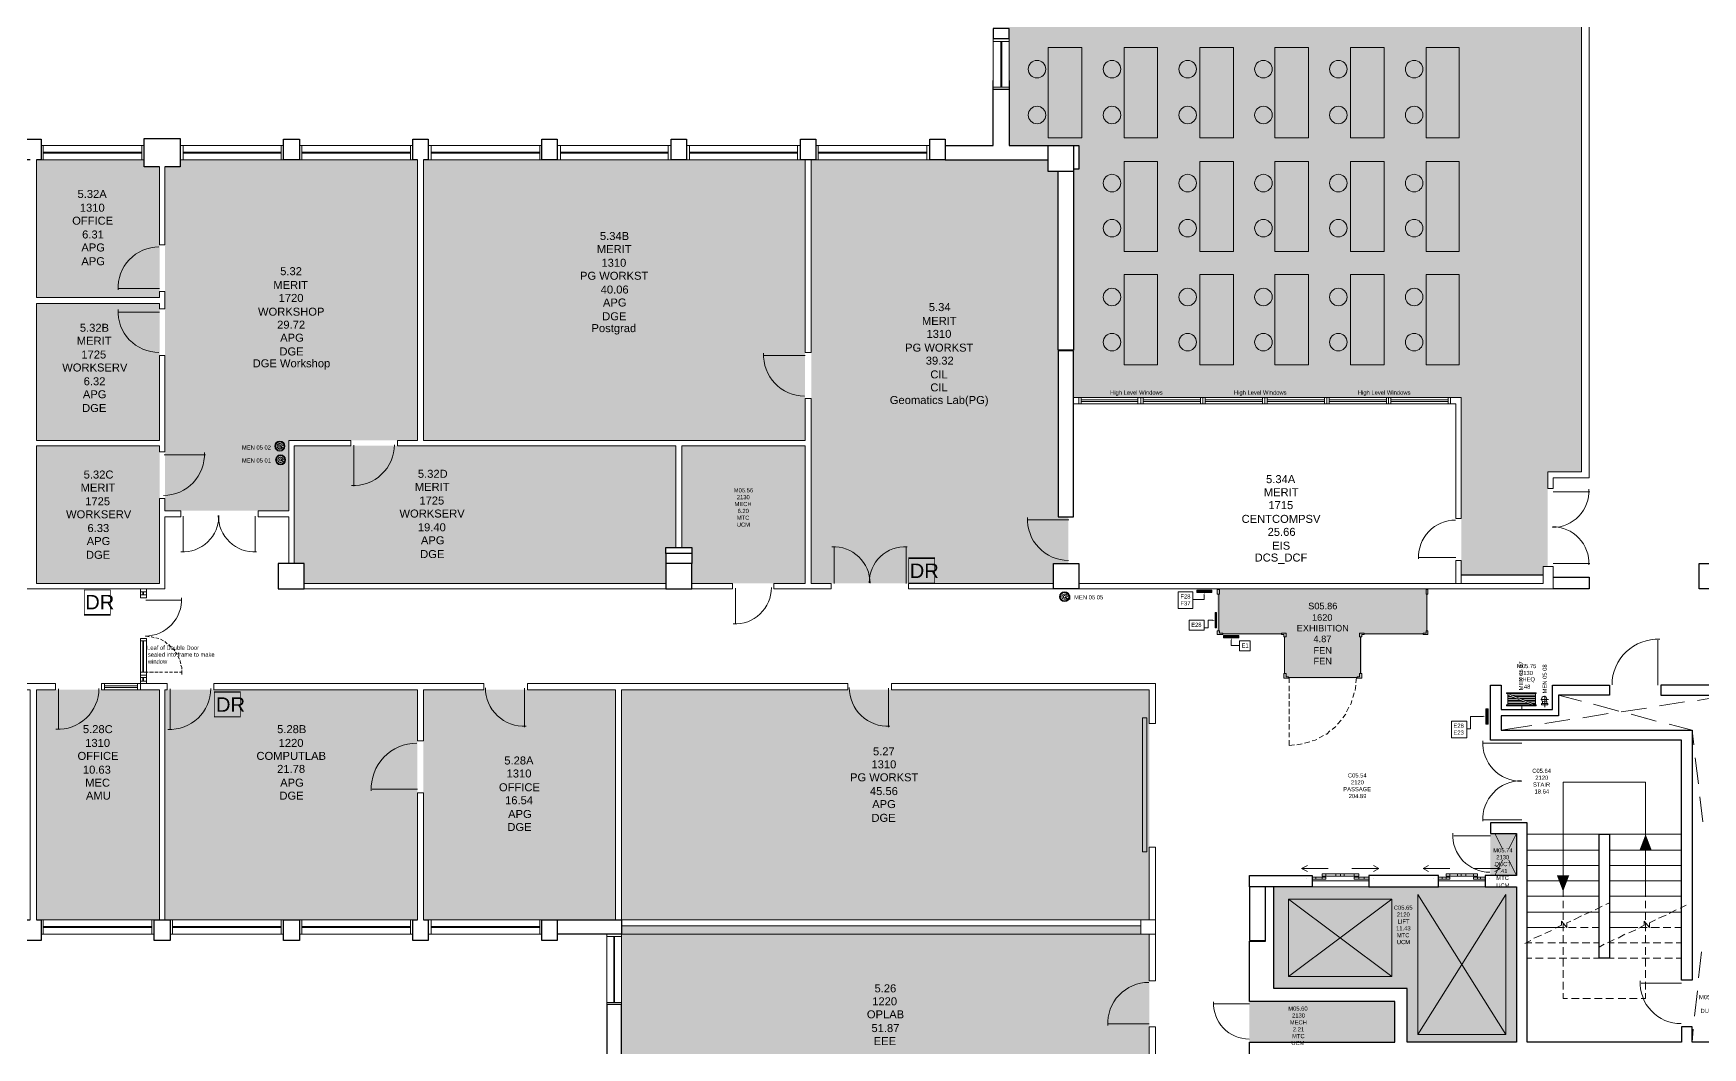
# Model space of a CAD drawing. Header units: millimetres. Extents: x 0 to 90.2, y 0 to 62.5.
# Drawn here: x 18.09 to 50.82, y 19.27 to 39.17 of the extents above; entities that cross this region are included whole.
import ezdxf

# ---------------------------------------------------------------- set-up
doc = ezdxf.new("R2010")
doc.units = ezdxf.units.MM
doc.layers.add('PDF_014405$_ps_FIRE_ACCESS', color=7, linetype='Continuous', true_color=0x37dd00)
doc.layers.add('PDF_014405$HL-TMP', color=7, linetype='Continuous', true_color=0xe6db59)
for name, color, linetype in [('PDF_014405$BL', 7, 'Continuous'), ('PDF_014405$DR', 7, 'Continuous'), ('PDF_014405$EQ', 7, 'Continuous'), ('PDF_014405$FI', 7, 'Continuous'), ('PDF_014405$FI-DSG', 7, 'Continuous'), ('PDF_014405$FT-FIXFIT', 7, 'Continuous'), ('PDF_014405$PL-STAIR', 7, 'Continuous'), ('PDF_014405$WA', 7, 'Continuous'), ('PDF_014405$WA-COL', 7, 'Continuous'), ('PDF_014405$WA-EXT', 7, 'Continuous'), ('PDF_014405$WA-PART', 7, 'Continuous'), ('PDF_014405$WN', 7, 'Continuous'), ('PDF_Text', 7, 'Continuous')]:
    doc.layers.add(name, color=color, linetype=linetype)
doc.styles.add('PDF ArialMT', font='arial.ttf')

msp = doc.modelspace()

# ---------------------------------------------------------------- linework, layer by layer
at = {"layer": 'PDF_014405$_ps_FIRE_ACCESS', "lineweight": 0}
for points in [[(35.253, 28.381, 0.015, 0.015, 0), (35.763, 28.381, 0.015, 0.015, 0), (35.763, 28.869, 0.03, 0.03, 0), (35.253, 28.869, 0.015, 0.015, 0)], [(19.085, 27.759, 0.03, 0.03, 0), (19.595, 27.759, 0.015, 0.015, 0), (19.595, 28.246, 0.015, 0.015, 0), (19.085, 28.246, 0.015, 0.015, 0)], [(21.634, 25.757, 0.015, 0.015, 0), (22.144, 25.757, 0.015, 0.015, 0), (22.144, 26.244, 0.03, 0.03, 0), (21.634, 26.244, 0.015, 0.015, 0)]]:
    msp.add_lwpolyline(points, format="xyseb", close=True, dxfattribs=at)
at = {"layer": 'PDF_014405$BL', "lineweight": 9}
for points in [[(36.911, 39.068), (36.911, 38.063)], [(37.226, 38.063), (37.226, 39.068)], [(20.262, 36.968), (18.237, 36.968)], [(18.237, 36.683), (20.262, 36.683)], [(22.992, 36.968), (20.967, 36.968)], [(20.967, 36.683), (22.992, 36.683)], [(25.527, 36.968), (23.307, 36.968)], [(23.307, 36.683), (25.527, 36.683)], [(28.061, 36.968), (25.827, 36.968)], [(25.827, 36.683), (28.061, 36.683)], [(30.596, 36.968), (28.361, 36.968)], [(28.361, 36.683), (30.596, 36.683)], [(33.131, 36.968), (30.896, 36.968)], [(30.896, 36.683), (33.131, 36.683)], [(35.666, 36.968), (33.431, 36.968)], [(33.431, 36.683), (35.666, 36.683)], [(45.88, 32.019), (44.665, 32.019), (43.45, 32.019), (42.235, 32.019), (41.02, 32.019), (39.805, 32.019), (38.59, 32.019)], [(38.59, 31.899), (39.805, 31.899), (41.02, 31.899), (42.235, 31.899), (43.45, 31.899), (44.665, 31.899), (45.88, 31.899)], [(20.187, 28.089), (20.187, 28.269)], [(20.307, 28.269), (20.307, 28.089)], [(19.422, 26.409), (20.187, 26.409), (20.187, 26.574), (20.187, 27.294)], [(20.307, 26.409), (20.307, 26.574), (20.307, 27.294)], [(20.187, 26.289), (19.422, 26.289)], [(47.995, 26.184), (48.445, 26.064)], [(48.685, 26.004), (49.179, 25.869)], [(49.224, 25.854), (49.719, 25.929)], [(49.974, 25.974), (50.469, 26.049)], [(50.724, 26.079), (51.324, 26.184), (51.294, 25.929)], [(46.87, 25.494), (47.47, 25.584)], [(47.725, 25.629), (48.22, 25.704)], [(48.475, 25.734), (48.969, 25.824)], [(49.419, 25.809), (49.914, 25.674)], [(50.169, 25.614), (50.619, 25.494), (50.649, 25.209)], [(50.739, 24.444), (50.679, 24.954)], [(50.829, 23.694), (50.769, 24.189)], [(46.75, 23.469), (46.9, 23.169)], [(47.17, 23.469), (47.02, 23.169)], [(46.9, 22.944), (46.75, 22.644)], [(47.02, 22.944), (47.17, 22.644)], [(43.165, 22.539), (44.275, 22.539)], [(43.165, 22.419), (44.275, 22.419)], [(45.64, 22.539), (46.555, 22.539)], [(45.64, 22.419), (46.555, 22.419)], [(20.457, 21.775), (18.237, 21.775)], [(22.992, 21.775), (20.772, 21.775)], [(25.527, 21.775), (23.307, 21.775)], [(28.061, 21.775), (25.827, 21.775)], [(18.237, 21.49), (20.457, 21.49)], [(20.772, 21.49), (22.992, 21.49)], [(23.307, 21.49), (25.527, 21.49)], [(25.827, 21.49), (28.061, 21.49)], [(29.336, 21.49), (29.336, 20.11)], [(29.621, 20.11), (29.621, 21.49)], [(50.799, 21.145), (50.739, 20.635)], [(50.724, 20.38), (50.664, 19.885)], [(50.634, 19.63), (50.619, 19.375)]]:
    msp.add_lwpolyline(points, dxfattribs=at)
for points in [[(41.35, 28.254), (41.305, 28.254), (41.305, 28.164), (41.35, 28.164)], [(45.4, 28.254), (45.43, 28.254), (45.43, 28.164), (45.4, 28.164)], [(41.35, 27.399), (41.41, 27.399), (41.41, 27.369), (41.305, 27.369), (41.305, 27.444), (41.35, 27.444)], [(42.61, 27.369), (42.565, 27.369), (42.565, 27.399), (42.655, 27.399), (42.655, 27.324), (42.61, 27.324)], [(44.14, 27.369), (44.185, 27.369), (44.185, 27.399), (44.095, 27.399), (44.095, 27.324), (44.14, 27.324)], [(45.4, 27.399), (45.34, 27.399), (45.34, 27.369), (45.43, 27.369), (45.43, 27.444), (45.4, 27.444)], [(42.655, 26.544), (42.655, 26.604), (42.61, 26.604), (42.61, 26.514), (42.7, 26.514), (42.7, 26.544)], [(44.095, 26.544), (44.095, 26.604), (44.14, 26.604), (44.14, 26.514), (44.05, 26.514), (44.05, 26.544)]]:
    msp.add_lwpolyline(points, close=True, dxfattribs=at)
at = {"layer": 'PDF_014405$DR', "lineweight": 0}
for points in [[(20.562, 34.163), (19.752, 34.163), (20.562, 34.163)], [(20.562, 33.698), (19.752, 33.698), (20.562, 33.698)], [(33.221, 32.844), (32.411, 32.844), (33.221, 32.844)], [(20.652, 30.894), (21.462, 30.894), (20.652, 30.894)], [(24.372, 31.089), (24.372, 30.279), (24.372, 31.089)], [(47.89, 30.174), (48.61, 30.174), (47.89, 30.174)], [(21.027, 29.694), (21.027, 28.989), (21.027, 29.694)], [(22.437, 29.694), (22.437, 28.989), (22.437, 29.694)], [(38.395, 29.619), (37.585, 29.619), (38.395, 29.619)], [(33.791, 28.374), (33.791, 29.079), (33.791, 28.374)], [(35.201, 28.374), (35.201, 29.079), (35.201, 28.374)], [(45.985, 28.884), (45.25, 28.884), (45.985, 28.884)], [(47.89, 28.764), (48.61, 28.764), (47.89, 28.764)], [(31.856, 28.284), (31.856, 27.579), (31.856, 28.284)], [(20.292, 28.044), (20.997, 28.044), (20.292, 28.044)], [(20.367, 27.324), (20.292, 27.339)], [(20.457, 27.309), (20.412, 27.324), (20.397, 27.324)], [(20.547, 27.294), (20.487, 27.309)], [(20.637, 27.249), (20.577, 27.279)], [(20.712, 27.189), (20.667, 27.234)], [(20.787, 27.129), (20.757, 27.159), (20.742, 27.174)], [(49.944, 26.379), (49.944, 27.264), (49.944, 26.379)], [(20.862, 27.054), (20.847, 27.069), (20.817, 27.099)], [(20.907, 26.979), (20.877, 27.024)], [(20.952, 26.889), (20.922, 26.949)], [(20.982, 26.799), (20.967, 26.844), (20.967, 26.859)], [(20.337, 26.634), (20.292, 26.634), (20.337, 26.634)], [(20.997, 26.694), (20.997, 26.724), (20.982, 26.769)], [(20.997, 26.589), (20.997, 26.664)], [(18.582, 26.304), (18.582, 25.509), (18.582, 26.304)], [(20.772, 26.304), (20.772, 25.509), (20.772, 26.304)], [(27.716, 26.319), (27.716, 25.554), (27.716, 26.319)], [(34.856, 26.319), (34.856, 25.554), (34.856, 26.319)], [(47.275, 25.239), (46.525, 25.239), (47.275, 25.239)], [(25.617, 24.339), (24.732, 24.339), (25.617, 24.339)], [(47.275, 23.739), (46.525, 23.739), (47.275, 23.739)], [(46.66, 23.424), (45.94, 23.424), (46.66, 23.424)], [(43.075, 22.719), (42.955, 22.779), (43.075, 22.839)], [(42.97, 22.779), (43.48, 22.779)], [(43.36, 22.614), (43.24, 22.614)], [(43.435, 22.674), (43.63, 22.674)], [(43.63, 22.629), (43.435, 22.629)], [(43.99, 22.674), (43.795, 22.674)], [(43.795, 22.629), (43.99, 22.629)], [(44.365, 22.719), (44.47, 22.779), (43.945, 22.779)], [(44.08, 22.614), (44.185, 22.614)], [(44.47, 22.779), (44.365, 22.839)], [(45.34, 22.779), (45.445, 22.839)], [(45.445, 22.719), (45.34, 22.779), (45.865, 22.779)], [(45.79, 22.614), (45.715, 22.614)], [(45.865, 22.674), (46.015, 22.674)], [(46.015, 22.629), (45.865, 22.629)], [(46.33, 22.674), (46.18, 22.674)], [(46.18, 22.629), (46.33, 22.629)], [(46.84, 22.779), (46.33, 22.779)], [(46.405, 22.614), (46.465, 22.614)], [(46.75, 22.719), (46.855, 22.779), (46.75, 22.839)], [(43.06, 22.584), (43.06, 22.584)], [(43.24, 22.569), (43.36, 22.569)], [(44.185, 22.569), (44.08, 22.569)], [(44.365, 22.584), (44.365, 22.584)], [(45.55, 22.584), (45.55, 22.584)], [(45.715, 22.569), (45.79, 22.569)], [(46.465, 22.569), (46.405, 22.569)], [(46.645, 22.584), (46.645, 22.584)], [(50.409, 20.53), (49.614, 20.53), (50.409, 20.53)], [(41.935, 20.125), (41.245, 20.125), (41.935, 20.125)], [(39.97, 19.735), (39.16, 19.735), (39.97, 19.735)]]:
    msp.add_lwpolyline(points, dxfattribs=at)
for points in [[(20.442, 26.634), (20.367, 26.634)], [(20.532, 26.634), (20.472, 26.634)], [(20.622, 26.634), (20.562, 26.634)], [(20.727, 26.634), (20.667, 26.634)], [(20.817, 26.634), (20.757, 26.634)], [(20.922, 26.634), (20.847, 26.634)], [(20.997, 26.634), (20.952, 26.634)], [(39.925, 25.734), (39.835, 25.734), (39.835, 23.109), (39.925, 23.109)], [(43.165, 22.569), (43.24, 22.569), (43.24, 22.614), (43.165, 22.614)], [(43.36, 22.629), (43.435, 22.629), (43.435, 22.674), (43.36, 22.674)], [(43.36, 22.569), (43.435, 22.569), (43.435, 22.614), (43.36, 22.614)], [(43.63, 22.629), (43.72, 22.629), (43.72, 22.674), (43.63, 22.674)], [(43.795, 22.629), (43.72, 22.629), (43.72, 22.674), (43.795, 22.674)], [(44.08, 22.629), (43.99, 22.629), (43.99, 22.674), (44.08, 22.674)], [(44.08, 22.569), (43.99, 22.569), (43.99, 22.614), (44.08, 22.614)], [(44.275, 22.569), (44.185, 22.569), (44.185, 22.614), (44.275, 22.614)], [(45.64, 22.569), (45.715, 22.569), (45.715, 22.614), (45.64, 22.614)], [(45.79, 22.629), (45.865, 22.629), (45.865, 22.674), (45.79, 22.674)], [(45.79, 22.569), (45.865, 22.569), (45.865, 22.614), (45.79, 22.614)], [(46.015, 22.629), (46.09, 22.629), (46.09, 22.674), (46.015, 22.674)], [(46.18, 22.629), (46.09, 22.629), (46.09, 22.674), (46.18, 22.674)], [(46.405, 22.629), (46.33, 22.629), (46.33, 22.674), (46.405, 22.674)], [(46.405, 22.569), (46.33, 22.569), (46.33, 22.614), (46.405, 22.614)], [(46.555, 22.569), (46.465, 22.569), (46.465, 22.614), (46.555, 22.614)]]:
    msp.add_lwpolyline(points, close=True, dxfattribs=at)
for centre, radius, start, end in [((20.55, 34.173), 0.802, 90, 182.9553), ((20.55, 33.708), 0.802, 177.0447, 270), ((33.209, 32.853), 0.802, 177.0447, 270), ((20.64, 30.903), 0.802, 270, 2.9553), ((24.364, 31.096), 0.802, 267.0449, 0.0002), ((47.879, 30.184), 0.712, 270, 2.9553), ((21.015, 29.704), 0.712, 267.0447, 360), ((22.425, 29.704), 0.712, 180, 272.9553), ((38.384, 29.629), 0.802, 177.0447, 270), ((45.977, 28.891), 0.727, 90.0003, 182.9547), ((47.879, 28.774), 0.712, 357.0447, 90), ((33.783, 28.381), 0.712, 359.9997, 92.9555), ((35.189, 28.384), 0.712, 87.0447, 180), ((31.848, 28.291), 0.712, 267.0445, 0.0003), ((20.28, 28.054), 0.712, 270, 2.9553), ((49.937, 26.387), 0.892, 87.0445, 179.9996), ((18.57, 26.314), 0.802, 267.0447, 360), ((20.764, 26.312), 0.802, 267.0449, 0.0002), ((27.709, 26.327), 0.757, 180.0003, 272.9552), ((34.844, 26.329), 0.757, 180, 272.9553), ((25.605, 24.349), 0.892, 90, 182.9553), ((47.267, 25.247), 0.757, 177.0438, 269.9999), ((47.267, 23.747), 0.757, 90.0001, 182.9562), ((46.649, 23.434), 0.727, 177.0447, 270), ((39.959, 19.744), 0.802, 90, 182.9553), ((50.399, 20.539), 0.802, 177.0447, 270), ((41.928, 20.132), 0.697, 177.0446, 270)]:
    msp.add_arc(centre, radius, start, end, dxfattribs=at)
at = {"layer": 'PDF_014405$EQ', "lineweight": 9}
for points in [[(46.96, 19.525), (45.235, 22.269), (45.235, 19.525), (46.96, 19.525), (46.96, 22.269), (45.235, 19.525)], [(44.725, 22.18), (42.7, 20.665)], [(42.7, 22.18), (44.725, 20.665)]]:
    msp.add_lwpolyline(points, dxfattribs=at)
msp.add_lwpolyline([(42.7, 22.18), (44.725, 22.18), (44.725, 20.665), (42.7, 20.665)], close=True, dxfattribs=at)
at = {"layer": 'PDF_014405$FI', "lineweight": 9}
for points in [[(23.007, 31.014), (22.932, 31.059), (23.007, 31.089)], [(23.022, 30.759), (22.947, 30.789), (23.022, 30.819)], [(38.41, 28.059), (38.32, 28.104), (38.41, 28.134)], [(47.56, 26.229), (47.56, 26.214), (46.975, 26.214), (46.975, 26.229)], [(47.56, 25.974), (46.975, 25.974), (46.975, 25.989), (47.005, 25.989), (47.545, 25.989), (47.56, 25.989)], [(47.785, 25.989), (47.665, 25.989), (47.665, 26.019), (47.785, 26.019)]]:
    msp.add_lwpolyline(points, close=True, dxfattribs=at)
for points in [[(47.005, 25.989), (47.005, 26.214), (47.545, 26.214), (47.545, 25.989), (47.005, 26.214)], [(47.47, 25.989), (47.005, 26.184)], [(47.005, 26.154), (47.065, 26.154)], [(47.125, 26.124), (47.005, 26.124)], [(47.005, 26.109), (47.2, 26.109)], [(47.26, 26.079), (47.005, 26.079)], [(47.005, 26.049), (47.335, 26.049)], [(47.41, 26.019), (47.005, 26.019)], [(47.545, 26.184), (47.065, 26.184)], [(47.14, 26.154), (47.545, 26.154)], [(47.545, 26.124), (47.2, 26.124)], [(47.275, 26.109), (47.545, 26.109)], [(47.275, 25.974), (47.275, 25.899)], [(47.545, 26.079), (47.335, 26.079)], [(47.41, 26.049), (47.545, 26.049)], [(47.545, 26.019), (47.47, 26.019)], [(47.8, 26.094), (47.65, 26.094)], [(47.68, 26.019), (47.68, 26.064)], [(47.725, 25.944), (47.725, 26.169)], [(47.77, 26.019), (47.77, 26.064)]]:
    msp.add_lwpolyline(points, dxfattribs=at)
for centre, radius in [((22.92, 31.068), 0.0975), ((22.92, 31.068), 0.0825), ((22.935, 30.798), 0.0975), ((22.935, 30.798), 0.0825), ((38.309, 28.114), 0.0975), ((38.309, 28.114), 0.0825), ((47.714, 26.104), 0.0525)]:
    msp.add_circle(centre, radius, dxfattribs=at)
for centre, radius, start, end in [((22.92, 31.068), 0.0525, 22.7692, 337.2308), ((22.935, 30.798), 0.0525, 22.7692, 337.2308), ((22.92, 31.068), 0.0225, 22.7697, 337.2303), ((22.935, 30.798), 0.0225, 22.7697, 337.2303), ((38.309, 28.114), 0.0525, 22.7692, 337.2308), ((38.309, 28.114), 0.0225, 22.7697, 337.2303)]:
    msp.add_arc(centre, radius, start, end, dxfattribs=at)
at = {"layer": 'PDF_014405$FI-DSG', "lineweight": 9}
for points in [[(40.54, 28.209), (40.825, 28.209), (40.825, 27.879), (40.54, 27.879)], [(41.2, 28.239), (40.9, 28.239), (40.9, 28.194), (41.2, 28.194)], [(40.75, 27.654), (41.05, 27.654), (41.05, 27.459), (40.75, 27.459)], [(41.26, 27.804), (41.26, 27.504), (41.29, 27.504), (41.29, 27.804)], [(41.725, 27.354), (41.425, 27.354), (41.425, 27.309), (41.725, 27.309)], [(41.74, 27.249), (41.95, 27.249), (41.95, 27.054), (41.74, 27.054)], [(46.57, 25.914), (46.57, 25.614), (46.615, 25.614), (46.615, 25.914)], [(45.895, 25.674), (46.195, 25.674), (46.195, 25.344), (45.895, 25.344)]]:
    msp.add_lwpolyline(points, close=True, dxfattribs=at)
for points in [[(41.05, 28.149), (41.05, 28.059), (40.9, 28.059), (40.825, 28.059)], [(41.215, 27.654), (41.125, 27.654), (41.125, 27.504), (41.05, 27.504)], [(41.575, 27.264), (41.575, 27.159), (41.665, 27.159), (41.74, 27.159)], [(46.525, 25.764), (46.27, 25.764), (46.27, 25.524), (46.195, 25.524)]]:
    msp.add_lwpolyline(points, dxfattribs=at)
at = {"layer": 'PDF_014405$FI-DSG', "transparency": 33554559}
for points in [[(41.2, 28.239), (40.9, 28.239), (41.2, 28.194)], [(40.9, 28.239), (41.2, 28.194), (40.9, 28.194)], [(41.035, 28.149), (41.05, 28.194), (41.05, 28.149)], [(41.215, 27.654), (41.26, 27.654), (41.215, 27.639)], [(41.29, 27.804), (41.26, 27.804), (41.29, 27.504)], [(41.26, 27.804), (41.29, 27.504), (41.26, 27.504)], [(41.725, 27.354), (41.425, 27.354), (41.725, 27.309)], [(41.425, 27.354), (41.725, 27.309), (41.425, 27.309)], [(41.575, 27.264), (41.575, 27.309), (41.59, 27.264)], [(46.615, 25.914), (46.57, 25.914), (46.615, 25.614)], [(46.57, 25.914), (46.615, 25.614), (46.57, 25.614)], [(46.525, 25.779), (46.57, 25.764), (46.525, 25.764)]]:
    msp.add_solid(points, dxfattribs=at)
at = {"layer": 'PDF_014405$FT-FIXFIT', "lineweight": 0}
for points in [[(38.65, 37.118), (38.65, 38.888), (37.99, 38.888), (37.99, 37.118)], [(40.135, 37.118), (40.135, 38.888), (39.475, 38.888), (39.475, 37.118)], [(41.62, 37.118), (41.62, 38.888), (40.96, 38.888), (40.96, 37.118)], [(43.09, 37.118), (43.09, 38.888), (42.43, 38.888), (42.43, 37.118)], [(44.575, 37.118), (44.575, 38.888), (43.915, 38.888), (43.915, 37.118)], [(46.045, 37.118), (46.045, 38.888), (45.4, 38.888), (45.4, 37.118)], [(40.135, 34.883), (40.135, 36.653), (39.475, 36.653), (39.475, 34.883)], [(41.62, 34.883), (41.62, 36.653), (40.96, 36.653), (40.96, 34.883)], [(43.09, 34.883), (43.09, 36.653), (42.43, 36.653), (42.43, 34.883)], [(44.575, 34.883), (44.575, 36.653), (43.915, 36.653), (43.915, 34.883)], [(46.045, 34.883), (46.045, 36.653), (45.4, 36.653), (45.4, 34.883)], [(40.135, 32.664), (40.135, 34.433), (39.475, 34.433), (39.475, 32.664)], [(41.62, 32.664), (41.62, 34.433), (40.96, 34.433), (40.96, 32.664)], [(43.09, 32.664), (43.09, 34.433), (42.43, 34.433), (42.43, 32.664)], [(44.575, 32.664), (44.575, 34.433), (43.915, 34.433), (43.915, 32.664)], [(46.045, 32.664), (46.045, 34.433), (45.4, 34.433), (45.4, 32.664)]]:
    msp.add_lwpolyline(points, close=True, dxfattribs=at)
for centre in [(37.769, 38.463), (39.239, 38.463), (40.724, 38.463), (42.209, 38.463), (43.679, 38.463), (45.164, 38.463), (37.769, 37.563), (39.239, 37.563), (40.724, 37.563), (42.209, 37.563), (43.679, 37.563), (45.164, 37.563), (39.239, 36.228), (40.724, 36.228), (42.209, 36.228), (43.679, 36.228), (45.164, 36.228), (39.239, 35.343), (40.724, 35.343), (42.209, 35.343), (43.679, 35.343), (45.164, 35.343), (39.239, 33.993), (40.724, 33.993), (42.209, 33.993), (43.679, 33.993), (45.164, 33.993), (39.239, 33.108), (40.724, 33.108), (42.209, 33.108), (43.679, 33.108), (45.164, 33.108)]:
    msp.add_circle(centre, 0.172, dxfattribs=at)
at = {"layer": 'PDF_014405$HL-TMP', "color": 16, "lineweight": 0, "true_color": 0x800000}
msp.add_lwpolyline([(39.805, 21.49), (29.621, 21.49), (39.805, 21.49)], dxfattribs=at)
at = {"layer": 'PDF_014405$HL-TMP', "color": 172, "true_color": 0x0000cc, "transparency": 33554559}
for points in [[(48.445, 41.588), (37.226, 41.588), (48.445, 36.968)], [(37.226, 41.588), (48.445, 36.968), (37.226, 36.968)], [(48.445, 36.968), (38.59, 36.968), (48.445, 36.503)], [(38.59, 36.968), (48.445, 36.503), (38.59, 36.503)], [(38.485, 36.503), (38.59, 36.503), (38.59, 36.503)], [(48.445, 36.503), (38.485, 36.503), (48.445, 32.019)], [(38.485, 36.503), (48.445, 32.019), (38.485, 32.019)], [(48.445, 32.019), (46.09, 32.019), (48.445, 30.564)], [(46.09, 32.019), (48.445, 30.564), (46.09, 30.564)], [(47.785, 30.564), (46.09, 30.564), (47.785, 28.704)], [(46.09, 30.564), (47.785, 28.704), (46.09, 28.704)], [(47.695, 28.704), (47.695, 28.704), (46.09, 28.704)], [(47.695, 28.704), (46.09, 28.704), (47.785, 28.704)], [(47.695, 28.704), (46.09, 28.704), (47.695, 28.539)], [(46.09, 28.704), (47.695, 28.539), (46.09, 28.539)]]:
    msp.add_solid(points, dxfattribs=at)
at = {"layer": 'PDF_014405$HL-TMP', "color": 30, "true_color": 0xff8000, "transparency": 33554559}
for points in [[(20.262, 36.683), (18.147, 36.683), (20.262, 36.548)], [(18.147, 36.683), (20.262, 36.548), (18.147, 36.548)], [(20.562, 33.983), (18.147, 33.983), (18.147, 36.548)], [(18.147, 36.548), (20.562, 36.548), (20.562, 33.983)], [(20.562, 33.983), (20.562, 33.983), (18.147, 33.983)]]:
    msp.add_solid(points, dxfattribs=at)
at = {"layer": 'PDF_014405$HL-TMP', "transparency": 33554559}
for points in [[(25.617, 36.683), (20.967, 36.683), (25.617, 36.548)], [(20.967, 36.683), (25.617, 36.548), (20.967, 36.548)], [(33.221, 36.683), (25.737, 36.683), (33.221, 31.179)], [(25.737, 36.683), (33.221, 31.179), (25.737, 31.179)], [(25.617, 36.548), (20.667, 36.548), (25.617, 31.179)], [(20.667, 36.548), (25.617, 31.179), (20.667, 31.179)], [(20.562, 31.179), (18.147, 31.179), (18.147, 33.863)], [(18.147, 33.863), (20.562, 33.863), (20.562, 31.179)], [(20.562, 31.179), (20.562, 31.179), (18.147, 31.179)], [(23.097, 31.179), (20.667, 31.179), (23.097, 29.799)], [(20.667, 31.179), (23.097, 29.799), (20.667, 29.799)], [(20.562, 31.074), (18.147, 31.074), (20.562, 28.374)], [(18.147, 31.074), (20.562, 28.374), (18.147, 28.374)], [(30.686, 31.074), (23.202, 31.074), (30.686, 29.079)], [(23.202, 31.074), (30.686, 29.079), (23.202, 29.079)], [(30.491, 29.079), (30.491, 29.079), (23.202, 29.079)], [(30.491, 29.079), (23.202, 29.079), (30.686, 29.079)], [(30.491, 29.079), (23.202, 29.079), (30.491, 28.764)], [(23.202, 29.079), (30.491, 28.764), (23.202, 28.764)], [(30.491, 28.764), (23.202, 28.764), (23.397, 28.764)], [(23.202, 28.764), (30.491, 28.764), (30.491, 28.764)], [(30.491, 28.764), (23.397, 28.764), (30.491, 28.374)], [(23.397, 28.764), (30.491, 28.374), (23.397, 28.374)], [(25.617, 26.289), (20.667, 26.289), (25.617, 21.775)], [(20.667, 26.289), (25.617, 21.775), (20.667, 21.775)], [(29.501, 26.289), (25.737, 26.289), (29.501, 21.775)], [(25.737, 26.289), (29.501, 21.775), (25.737, 21.775)], [(39.97, 26.289), (29.621, 26.289), (39.97, 21.775)], [(29.621, 26.289), (39.97, 21.775), (29.621, 21.775)]]:
    msp.add_solid(points, dxfattribs=at)
at = {"layer": 'PDF_014405$HL-TMP', "color": 11, "true_color": 0xff8040, "transparency": 33554559}
for points in [[(37.99, 36.683), (33.341, 36.683), (37.99, 36.458)], [(33.341, 36.683), (37.99, 36.458), (33.341, 36.458)], [(38.185, 36.458), (38.185, 36.458), (33.341, 36.458)], [(38.185, 36.458), (33.341, 36.458), (37.99, 36.458)], [(38.185, 36.458), (33.341, 36.458), (38.185, 29.679)], [(33.341, 36.458), (38.185, 29.679), (33.341, 29.679)], [(38.38, 29.679), (33.341, 29.679), (38.38, 28.764)], [(33.341, 29.679), (38.38, 28.764), (33.341, 28.764)], [(38.095, 28.764), (38.095, 28.764), (33.341, 28.764)], [(38.095, 28.764), (33.341, 28.764), (38.38, 28.764)], [(38.095, 28.764), (33.341, 28.764), (38.095, 28.374)], [(33.341, 28.764), (38.095, 28.374), (33.341, 28.374)]]:
    msp.add_solid(points, dxfattribs=at)
at = {"layer": 'PDF_014405$HL-TMP', "color": 191, "true_color": 0xbb77ff, "transparency": 33554559}
for points in [[(33.221, 31.074), (30.806, 31.074), (33.221, 29.079)], [(30.806, 31.074), (33.221, 29.079), (30.806, 29.079)], [(30.806, 29.079), (31.001, 29.079), (31.001, 29.079)], [(31.001, 29.079), (33.221, 29.079), (33.221, 29.079)], [(33.221, 29.079), (33.221, 29.079), (31.001, 29.079)], [(33.221, 29.079), (31.001, 29.079), (33.221, 28.959)], [(31.001, 29.079), (33.221, 28.959), (31.001, 28.959)], [(33.221, 28.959), (31.001, 28.959), (33.221, 28.764)], [(31.001, 28.959), (33.221, 28.764), (31.001, 28.764)], [(33.221, 28.764), (31.001, 28.764), (33.221, 28.374)], [(31.001, 28.764), (33.221, 28.374), (31.001, 28.374)], [(47.17, 23.469), (46.66, 23.469), (47.17, 22.644)], [(46.66, 23.469), (47.17, 22.644), (46.66, 22.644)], [(47.17, 22.419), (42.415, 22.419), (47.17, 20.425)], [(42.415, 22.419), (47.17, 20.425), (42.415, 20.425)], [(47.17, 20.425), (45.025, 20.425), (47.17, 19.375)], [(45.025, 20.425), (47.17, 19.375), (45.025, 19.375)], [(44.785, 20.17), (41.935, 20.17), (44.785, 19.375)], [(41.935, 20.17), (44.785, 19.375), (41.935, 19.375)]]:
    msp.add_solid(points, dxfattribs=at)
at = {"layer": 'PDF_014405$HL-TMP', "color": 54, "true_color": 0x999900, "transparency": 33554559}
for points in [[(45.43, 28.269), (41.305, 28.269), (45.43, 27.369)], [(41.305, 28.269), (45.43, 27.369), (41.305, 27.369)], [(44.14, 27.369), (42.61, 27.369), (44.14, 26.514)], [(42.61, 27.369), (44.14, 26.514), (42.61, 26.514)]]:
    msp.add_solid(points, dxfattribs=at)
at = {"layer": 'PDF_014405$HL-TMP', "color": 202, "true_color": 0xab0bc1, "transparency": 33554559}
for points in [[(20.562, 26.289), (18.147, 26.289), (20.562, 21.775)], [(18.147, 26.289), (20.562, 21.775), (18.147, 21.775)]]:
    msp.add_solid(points, dxfattribs=at)
at = {"layer": 'PDF_014405$HL-TMP', "color": 16, "true_color": 0x800000, "transparency": 33554559}
for points in [[(39.805, 21.655), (29.621, 21.655), (39.805, 21.49)], [(29.621, 21.655), (39.805, 21.49), (29.621, 21.49)], [(29.621, 21.49), (39.805, 21.49), (39.805, 21.49)], [(39.97, 21.49), (29.621, 21.49), (39.97, 16.525)], [(29.621, 21.49), (39.97, 16.525), (29.621, 16.525)], [(39.97, 21.49), (39.805, 21.49), (39.805, 21.49)]]:
    msp.add_solid(points, dxfattribs=at)
at = {"layer": 'PDF_014405$PL-STAIR', "lineweight": 9}
for points in [[(48.085, 22.224), (48.085, 22.329), (48.085, 23.454), (48.085, 24.474), (49.704, 24.474), (49.704, 23.454), (49.704, 22.329), (49.704, 22.224)], [(47.38, 23.454), (48.79, 23.454)], [(48.999, 23.454), (50.409, 23.454)], [(47.38, 23.139), (48.79, 23.139)], [(48.999, 23.139), (50.409, 23.139)], [(47.38, 22.839), (48.79, 22.839)], [(48.999, 22.839), (50.409, 22.839)], [(47.38, 22.539), (48.79, 22.539)], [(48.999, 22.539), (50.409, 22.539)], [(47.38, 22.239), (48.79, 22.239)], [(48.085, 22.15), (48.085, 22)], [(48.64, 21.94), (48.505, 21.88)], [(48.849, 22.045), (48.715, 21.97)], [(48.999, 22.105), (48.924, 22.075)], [(48.999, 22.239), (50.409, 22.239)], [(49.704, 22), (49.704, 22.15)], [(50.304, 21.97), (50.169, 21.895)], [(50.499, 22.06), (50.379, 22)], [(47.38, 21.925), (48.625, 21.925), (48.79, 21.925)], [(47.38, 21.625), (47.98, 21.625), (48.115, 21.625)], [(48.235, 21.745), (48.16, 21.715), (48.16, 21.625), (48.055, 21.745), (48.055, 21.67), (47.935, 21.61)], [(48.085, 21.925), (48.085, 21.775)], [(48.085, 21.7), (48.085, 21.55)], [(48.19, 21.625), (48.34, 21.625)], [(48.445, 21.85), (48.295, 21.775)], [(48.43, 21.625), (48.58, 21.625)], [(48.655, 21.625), (48.79, 21.625)], [(48.999, 21.925), (50.244, 21.925), (50.409, 21.925)], [(49.554, 21.625), (48.999, 21.625)], [(49.899, 21.775), (49.779, 21.715), (49.779, 21.625), (49.674, 21.745), (49.674, 21.67), (49.569, 21.61)], [(49.599, 21.625), (49.734, 21.625)], [(49.704, 21.775), (49.704, 21.925)], [(49.704, 21.55), (49.704, 21.7)], [(49.809, 21.625), (49.974, 21.625)], [(50.109, 21.865), (49.959, 21.805)], [(50.049, 21.625), (50.199, 21.625)], [(50.274, 21.625), (50.409, 21.625)], [(47.455, 21.37), (47.335, 21.31)], [(47.38, 21.325), (47.47, 21.325)], [(47.665, 21.475), (47.515, 21.415)], [(47.545, 21.325), (47.695, 21.325)], [(47.86, 21.565), (47.725, 21.505)], [(47.785, 21.325), (47.935, 21.325)], [(48.01, 21.325), (48.16, 21.325)], [(48.085, 21.475), (48.085, 21.325)], [(48.235, 21.325), (48.385, 21.325)], [(48.46, 21.325), (48.61, 21.325)], [(48.685, 21.325), (48.79, 21.325)], [(48.894, 21.295), (48.79, 21.235)], [(49.089, 21.385), (48.954, 21.325)], [(48.999, 21.325), (49.089, 21.325)], [(49.299, 21.49), (49.164, 21.415)], [(49.164, 21.325), (49.329, 21.325)], [(49.509, 21.58), (49.374, 21.52)], [(49.404, 21.325), (49.554, 21.325)], [(49.629, 21.325), (49.779, 21.325)], [(49.704, 21.325), (49.704, 21.475)], [(49.854, 21.325), (50.004, 21.325)], [(50.079, 21.325), (50.229, 21.325)], [(50.304, 21.325), (50.409, 21.325)], [(47.38, 21.025), (47.47, 21.025)], [(47.545, 21.025), (47.695, 21.025)], [(47.785, 21.025), (47.935, 21.025)], [(48.01, 21.025), (48.16, 21.025)], [(48.085, 21.235), (48.085, 21.085)], [(48.085, 21.01), (48.085, 20.86)], [(48.235, 21.025), (48.385, 21.025)], [(48.46, 21.025), (48.61, 21.025)], [(48.685, 21.025), (48.79, 21.025)], [(48.999, 21.025), (49.089, 21.025)], [(49.164, 21.025), (49.329, 21.025)], [(49.404, 21.025), (49.554, 21.025)], [(49.629, 21.025), (49.779, 21.025)], [(49.704, 21.085), (49.704, 21.235)], [(49.704, 20.86), (49.704, 21.01)], [(49.854, 21.025), (50.004, 21.025)], [(50.079, 21.025), (50.229, 21.025)], [(50.304, 21.025), (50.409, 21.025)], [(48.085, 20.785), (48.085, 20.635)], [(49.704, 20.635), (49.704, 20.785)], [(48.085, 20.56), (48.085, 20.41)], [(48.085, 20.335), (48.085, 20.23), (48.175, 20.23)], [(49.614, 20.23), (49.704, 20.23), (49.704, 20.335)], [(49.704, 20.41), (49.704, 20.56)], [(48.25, 20.23), (48.4, 20.23)], [(48.475, 20.23), (48.625, 20.23)], [(48.7, 20.23), (48.849, 20.23)], [(48.924, 20.23), (49.074, 20.23)], [(49.164, 20.23), (49.314, 20.23)], [(49.389, 20.23), (49.539, 20.23)]]:
    msp.add_lwpolyline(points, dxfattribs=at)
at = {"layer": 'PDF_014405$PL-STAIR', "transparency": 33554559}
for points in [[(49.824, 23.139), (49.704, 23.454), (49.584, 23.139)], [(47.965, 22.644), (48.085, 22.329), (48.205, 22.644)]]:
    msp.add_solid(points, dxfattribs=at)
at = {"layer": 'PDF_014405$WA', "lineweight": 20}
for points in [[(48.445, 41.588), (48.445, 30.564), (47.785, 30.564), (47.785, 30.234), (47.89, 30.234), (47.89, 30.444), (48.595, 30.444), (48.595, 41.588)], [(16.722, 28.269), (20.667, 28.269), (20.667, 29.679), (20.982, 29.679), (20.982, 29.799), (20.667, 29.799), (20.667, 30.039), (20.562, 30.039), (20.562, 28.374), (18.147, 28.374), (18.147, 31.074), (20.562, 31.074), (20.562, 30.954), (20.667, 30.954), (20.667, 32.844), (20.562, 32.844), (20.562, 31.179), (18.147, 31.179), (18.147, 33.863), (20.562, 33.863), (20.562, 33.758), (20.667, 33.758), (20.667, 34.103), (20.562, 34.103), (20.562, 33.983), (18.147, 33.983), (18.147, 36.683)], [(25.617, 36.683), (25.617, 31.179), (25.227, 31.179), (25.227, 31.074), (30.686, 31.074), (30.686, 29.079)], [(25.737, 36.683), (25.737, 31.179), (33.221, 31.179), (33.221, 32.004), (33.341, 32.004), (33.341, 28.374), (33.731, 28.374), (33.731, 28.269), (32.606, 28.269), (32.606, 28.374), (33.221, 28.374), (33.221, 31.074), (30.806, 31.074), (30.806, 29.079)], [(33.221, 36.683), (33.221, 32.904), (33.341, 32.904), (33.341, 36.683)], [(20.562, 36.548), (20.562, 35.018), (20.667, 35.018), (20.667, 36.548)], [(23.097, 28.764), (23.097, 29.679), (22.497, 29.679), (22.497, 29.799), (23.097, 29.799), (23.097, 31.179), (24.312, 31.179), (24.312, 31.074), (23.202, 31.074), (23.202, 28.764)], [(38.59, 28.269), (47.89, 28.269), (47.89, 28.704), (47.695, 28.704), (47.695, 28.374), (38.59, 28.374)], [(23.397, 28.374), (30.491, 28.374)], [(23.397, 28.269), (30.491, 28.269)], [(31.001, 28.269), (31.796, 28.269), (31.796, 28.374), (31.001, 28.374)], [(38.095, 28.374), (35.246, 28.374), (35.246, 28.269), (38.095, 28.269)], [(18.027, 21.775), (18.027, 26.289), (17.652, 26.289), (17.652, 26.409), (18.522, 26.409), (18.522, 26.289), (18.147, 26.289), (18.147, 21.775)], [(20.667, 21.775), (20.667, 26.289), (20.712, 26.289), (20.712, 26.409), (20.187, 26.409), (20.187, 26.289), (20.187, 26.409), (20.187, 26.289), (20.562, 26.289), (20.562, 21.775)], [(29.501, 21.775), (29.501, 26.289), (27.776, 26.289), (27.776, 26.409), (34.061, 26.409), (34.061, 26.289), (29.621, 26.289), (29.621, 21.775), (39.805, 21.775)], [(25.617, 21.775), (25.617, 24.264), (25.737, 24.264), (25.737, 21.775)], [(39.97, 21.775), (39.97, 23.199), (40.09, 23.199), (40.09, 21.775)], [(29.621, 21.655), (39.805, 21.655)], [(39.97, 21.49), (39.97, 20.575), (40.09, 20.575), (40.09, 21.49)], [(29.621, 16.405), (32.156, 16.405), (32.156, 13.36), (32.246, 13.36), (32.246, 16.405), (39.97, 16.405), (39.97, 14.575), (40.09, 14.575), (40.09, 19.675), (39.97, 19.675), (39.97, 16.525), (29.621, 16.525)]]:
    msp.add_lwpolyline(points, dxfattribs=at)
for points in [[(25.737, 25.284), (25.617, 25.284), (25.617, 26.289), (21.627, 26.289), (21.627, 26.409), (26.921, 26.409), (26.921, 26.289), (25.737, 26.289)], [(39.97, 26.289), (34.916, 26.289), (34.916, 26.409), (40.09, 26.409), (40.09, 25.629), (39.97, 25.629)], [(39.805, 21.49), (39.805, 21.775), (40.09, 21.775), (40.09, 21.49)]]:
    msp.add_lwpolyline(points, close=True, dxfattribs=at)
at = {"layer": 'PDF_014405$WA-COL', "lineweight": 25}
for points in [[(36.911, 39.068), (37.226, 39.068), (37.226, 39.263), (36.911, 39.263)], [(22.992, 37.088), (23.307, 37.088), (23.307, 36.683), (22.992, 36.683)], [(28.061, 37.088), (28.361, 37.088), (28.361, 36.683), (28.061, 36.683)], [(30.596, 37.088), (30.896, 37.088), (30.896, 36.683), (30.596, 36.683)], [(33.131, 37.088), (33.431, 37.088), (33.431, 36.683), (33.131, 36.683)], [(35.666, 37.088), (35.966, 37.088), (35.966, 36.683), (35.666, 36.683)], [(38.485, 36.458), (37.99, 36.458), (37.99, 36.968), (38.485, 36.968)], [(22.887, 28.269), (23.397, 28.269), (23.397, 28.764), (22.887, 28.764)], [(30.491, 28.269), (31.001, 28.269), (31.001, 28.764), (30.491, 28.764)], [(38.59, 28.269), (38.095, 28.269), (38.095, 28.764), (38.59, 28.764)], [(51.264, 28.269), (50.754, 28.269), (50.754, 28.764), (51.264, 28.764)], [(42.25, 22.419), (41.935, 22.419), (41.935, 21.37), (42.25, 21.37)], [(20.457, 21.775), (20.772, 21.775), (20.772, 21.37), (20.457, 21.37)], [(22.992, 21.775), (23.307, 21.775), (23.307, 21.37), (22.992, 21.37)], [(28.061, 21.775), (28.361, 21.775), (28.361, 21.37), (28.061, 21.37)], [(29.336, 20.11), (29.336, 19.09), (29.621, 19.09), (29.621, 20.11)]]:
    msp.add_lwpolyline(points, close=True, dxfattribs=at)
for points in [[(18.027, 36.683), (17.937, 36.683), (17.937, 37.088), (18.237, 37.088), (18.237, 36.683), (18.147, 36.683)], [(20.562, 36.548), (20.262, 36.548), (20.262, 37.103), (20.967, 37.103), (20.967, 36.548), (20.667, 36.548)], [(25.617, 36.683), (25.527, 36.683), (25.527, 37.088), (25.827, 37.088), (25.827, 36.683), (25.737, 36.683)], [(30.491, 28.959), (30.491, 29.079), (31.001, 29.079), (31.001, 28.959), (30.491, 28.959), (30.491, 28.764)], [(31.001, 28.959), (31.001, 28.764)], [(18.147, 21.775), (18.237, 21.775), (18.237, 21.37), (17.937, 21.37), (17.937, 21.775), (18.027, 21.775)], [(25.737, 21.775), (25.827, 21.775), (25.827, 21.37), (25.527, 21.37), (25.527, 21.775), (25.617, 21.775)]]:
    msp.add_lwpolyline(points, dxfattribs=at)
at = {"layer": 'PDF_014405$WA-EXT', "lineweight": 25}
for points in [[(35.966, 36.968), (36.911, 36.968), (36.911, 38.243)], [(37.226, 38.063), (36.911, 38.063)], [(37.226, 38.243), (37.226, 36.968), (37.99, 36.968)], [(35.966, 36.683), (37.99, 36.683)], [(38.485, 36.968), (38.59, 36.968), (38.59, 36.503), (38.485, 36.503)], [(38.485, 36.458), (38.485, 32.949), (38.185, 32.949), (38.185, 36.458)], [(38.185, 32.949), (38.185, 32.949)], [(47.695, 28.539), (46.09, 28.539)], [(47.89, 28.494), (48.595, 28.494), (48.595, 28.269), (47.89, 28.269)], [(52.044, 21.775), (51.519, 21.775), (51.519, 26.379), (50.004, 26.379), (50.004, 26.184), (51.324, 26.184), (51.324, 19.375), (50.619, 19.375), (50.619, 19.675), (50.409, 19.675), (50.409, 19.375), (47.38, 19.375), (47.38, 23.679), (46.66, 23.679), (46.66, 23.469), (47.17, 23.469), (47.17, 22.644), (46.555, 22.644), (46.555, 22.419), (47.17, 22.419), (47.17, 20.95)], [(52.044, 21.505), (51.519, 21.505), (51.519, 19.09), (41.935, 19.09), (41.935, 19.375), (44.785, 19.375), (44.785, 20.17), (41.935, 20.17), (41.935, 21.355), (42.25, 21.355), (42.25, 22.419)], [(47.17, 21.37), (47.17, 19.375), (45.025, 19.375), (45.025, 20.425), (42.415, 20.425), (42.415, 22.419)], [(28.361, 21.775), (29.621, 21.775), (29.621, 21.49), (28.361, 21.49)]]:
    msp.add_lwpolyline(points, dxfattribs=at)
for points in [[(38.485, 32.934), (38.185, 32.934), (38.185, 29.679), (38.485, 29.679)], [(50.619, 25.494), (50.619, 20.59), (50.409, 20.59), (50.409, 25.299), (46.66, 25.299), (46.66, 26.379), (46.87, 26.379), (46.87, 25.899), (47.875, 25.899), (47.875, 26.199), (47.875, 26.379), (48.999, 26.379), (48.999, 26.184), (47.995, 26.184), (47.995, 25.779), (46.87, 25.779), (46.87, 25.494)], [(48.999, 23.454), (48.999, 21.34), (48.999, 21.025), (48.79, 21.025), (48.79, 22.015), (48.79, 23.454)], [(41.935, 22.419), (41.935, 22.644), (43.165, 22.644), (43.165, 22.419)], [(45.64, 22.419), (45.64, 22.644), (44.275, 22.644), (44.275, 22.419)]]:
    msp.add_lwpolyline(points, close=True, dxfattribs=at)
at = {"layer": 'PDF_014405$WA-PART', "lineweight": 18}
for points in [[(38.485, 31.899), (38.59, 31.899), (38.59, 32.019), (38.485, 32.019)], [(46.09, 28.374), (46.09, 28.824), (45.985, 28.824), (45.985, 28.374)]]:
    msp.add_lwpolyline(points, dxfattribs=at)
msp.add_lwpolyline([(46.09, 29.649), (46.09, 32.019), (45.88, 32.019), (45.88, 31.899), (45.985, 31.899), (45.985, 29.649)], close=True, dxfattribs=at)
at = {"layer": 'PDF_014405$WN', "lineweight": 0}
for points in [[(37.226, 39.068), (36.911, 39.068)], [(37.226, 39.008), (36.911, 39.008)], [(37.061, 38.108), (37.061, 39.008)], [(37.076, 38.108), (37.076, 39.008)], [(36.911, 38.108), (37.226, 38.108)], [(36.911, 38.063), (37.226, 38.063)], [(18.237, 36.968), (18.237, 36.683)], [(18.282, 36.968), (18.282, 36.683)], [(18.282, 36.833), (20.217, 36.833)], [(18.282, 36.818), (20.217, 36.818)], [(20.217, 36.683), (20.217, 36.968)], [(20.262, 36.683), (20.262, 36.968)], [(20.967, 36.968), (20.967, 36.683)], [(21.027, 36.968), (21.027, 36.683)], [(21.027, 36.833), (22.947, 36.833)], [(21.027, 36.818), (22.947, 36.818)], [(22.947, 36.683), (22.947, 36.968)], [(22.992, 36.683), (22.992, 36.968)], [(23.307, 36.968), (23.307, 36.683)], [(23.352, 36.968), (23.352, 36.683)], [(23.352, 36.833), (25.482, 36.833)], [(23.352, 36.818), (25.482, 36.818)], [(25.482, 36.683), (25.482, 36.968)], [(25.527, 36.683), (25.527, 36.968)], [(25.827, 36.968), (25.827, 36.683)], [(25.887, 36.968), (25.887, 36.683)], [(25.887, 36.833), (28.016, 36.833)], [(25.887, 36.818), (28.016, 36.818)], [(28.016, 36.683), (28.016, 36.968)], [(28.061, 36.683), (28.061, 36.968)], [(28.361, 36.968), (28.361, 36.683)], [(28.421, 36.968), (28.421, 36.683)], [(28.421, 36.833), (30.536, 36.833)], [(28.421, 36.818), (30.536, 36.818)], [(30.536, 36.683), (30.536, 36.968)], [(30.596, 36.683), (30.596, 36.968)], [(30.896, 36.968), (30.896, 36.683)], [(30.956, 36.968), (30.956, 36.683)], [(30.956, 36.833), (33.071, 36.833)], [(30.956, 36.818), (33.071, 36.818)], [(33.071, 36.683), (33.071, 36.968)], [(33.131, 36.683), (33.131, 36.968)], [(33.431, 36.968), (33.431, 36.683)], [(33.476, 36.968), (33.476, 36.683)], [(33.476, 36.833), (35.606, 36.833)], [(33.476, 36.818), (35.606, 36.818)], [(35.606, 36.683), (35.606, 36.968)], [(35.666, 36.683), (35.666, 36.968)], [(38.59, 31.899), (38.59, 32.019)], [(38.635, 31.899), (38.635, 32.019)], [(39.745, 31.974), (38.635, 31.974)], [(39.745, 31.944), (38.635, 31.944)], [(39.745, 32.019), (39.745, 31.899)], [(39.85, 31.899), (39.85, 32.019)], [(40.975, 31.974), (39.85, 31.974)], [(40.975, 31.944), (39.85, 31.944)], [(40.975, 32.019), (40.975, 31.899)], [(41.065, 31.899), (41.065, 32.019)], [(42.19, 31.974), (41.065, 31.974)], [(42.19, 31.944), (41.065, 31.944)], [(42.19, 32.019), (42.19, 31.899)], [(42.28, 32.019), (42.28, 31.899)], [(42.28, 31.974), (43.405, 31.974)], [(42.28, 31.944), (43.405, 31.944)], [(43.405, 31.899), (43.405, 32.019)], [(43.495, 32.019), (43.495, 31.899)], [(43.495, 31.974), (44.62, 31.974)], [(43.495, 31.944), (44.62, 31.944)], [(44.62, 31.899), (44.62, 32.019)], [(44.71, 32.019), (44.71, 31.899)], [(44.71, 31.974), (45.835, 31.974)], [(44.71, 31.944), (45.835, 31.944)], [(45.835, 31.899), (45.835, 32.019)], [(45.88, 31.899), (45.88, 32.019)], [(20.187, 28.269), (20.307, 28.269)], [(20.187, 28.209), (20.307, 28.209)], [(20.232, 28.209), (20.232, 28.149)], [(20.247, 28.209), (20.247, 28.149)], [(41.335, 27.444), (41.335, 28.164)], [(45.415, 27.444), (45.415, 28.164)], [(20.307, 28.149), (20.187, 28.149)], [(20.307, 28.089), (20.187, 28.089)], [(20.307, 27.294), (20.187, 27.294)], [(20.307, 27.249), (20.187, 27.249)], [(20.232, 26.634), (20.232, 27.249)], [(20.247, 26.634), (20.247, 27.249)], [(42.565, 27.384), (41.41, 27.384)], [(42.625, 26.604), (42.625, 27.324)], [(44.11, 26.604), (44.11, 27.324)], [(44.185, 27.384), (45.34, 27.384)], [(20.187, 26.634), (20.307, 26.634)], [(20.307, 26.529), (20.187, 26.529)], [(20.232, 26.454), (20.232, 26.529)], [(20.247, 26.454), (20.247, 26.529)], [(42.7, 26.529), (42.715, 26.529), (42.715, 26.424)], [(42.715, 26.529), (44.035, 26.529)], [(44.02, 26.424), (44.035, 26.529), (44.05, 26.529)], [(19.422, 26.289), (19.422, 26.409)], [(19.482, 26.289), (19.482, 26.409)], [(19.482, 26.364), (20.127, 26.364)], [(19.482, 26.334), (20.127, 26.334)], [(20.127, 26.409), (20.127, 26.289)], [(20.187, 26.454), (20.307, 26.454)], [(20.307, 26.409), (20.187, 26.409), (20.187, 26.289)], [(42.715, 26.364), (42.715, 26.259)], [(42.715, 26.214), (42.715, 26.109)], [(43.96, 26.139), (43.99, 26.229)], [(44.005, 26.274), (44.02, 26.379)], [(42.715, 26.064), (42.715, 25.959)], [(42.715, 25.914), (42.715, 25.809)], [(43.84, 25.854), (43.885, 25.944)], [(43.915, 25.989), (43.93, 26.019), (43.945, 26.079)], [(42.715, 25.764), (42.715, 25.659)], [(42.715, 25.614), (42.715, 25.509)], [(43.555, 25.509), (43.63, 25.569)], [(43.66, 25.614), (43.735, 25.689)], [(43.765, 25.734), (43.81, 25.794), (43.825, 25.809)], [(42.715, 25.449), (42.715, 25.359)], [(42.715, 25.299), (42.715, 25.194), (42.82, 25.209)], [(42.865, 25.209), (42.97, 25.224)], [(43.015, 25.239), (43.12, 25.269)], [(43.165, 25.284), (43.225, 25.299), (43.255, 25.314)], [(43.3, 25.344), (43.39, 25.389)], [(43.435, 25.419), (43.45, 25.419), (43.51, 25.479)], [(18.237, 21.775), (18.237, 21.49)], [(18.282, 21.775), (18.282, 21.49)], [(18.282, 21.64), (20.412, 21.64)], [(18.282, 21.625), (20.412, 21.625)], [(20.412, 21.49), (20.412, 21.775)], [(20.457, 21.49), (20.457, 21.775)], [(20.772, 21.775), (20.772, 21.49)], [(20.817, 21.775), (20.817, 21.49)], [(20.817, 21.64), (22.947, 21.64)], [(20.817, 21.625), (22.947, 21.625)], [(22.947, 21.49), (22.947, 21.775)], [(22.992, 21.49), (22.992, 21.775)], [(23.307, 21.775), (23.307, 21.49)], [(23.352, 21.775), (23.352, 21.49)], [(23.352, 21.64), (25.482, 21.64)], [(23.352, 21.625), (25.482, 21.625)], [(25.482, 21.49), (25.482, 21.775)], [(25.527, 21.49), (25.527, 21.775)], [(25.827, 21.775), (25.827, 21.49)], [(25.887, 21.775), (25.887, 21.49)], [(25.887, 21.64), (28.016, 21.64)], [(25.887, 21.625), (28.016, 21.625)], [(28.016, 21.49), (28.016, 21.775)], [(28.061, 21.49), (28.061, 21.775)], [(29.621, 21.49), (29.336, 21.49)], [(29.621, 21.445), (29.336, 21.445)], [(29.471, 20.155), (29.471, 21.445)], [(29.486, 20.155), (29.486, 21.445)], [(29.336, 20.155), (29.621, 20.155)], [(29.336, 20.11), (29.621, 20.11)]]:
    msp.add_lwpolyline(points, dxfattribs=at)
for points in [[(39.805, 31.899), (39.805, 32.019)], [(41.02, 31.899), (41.02, 32.019)], [(42.235, 31.899), (42.235, 32.019)], [(43.45, 31.899), (43.45, 32.019)], [(44.665, 31.899), (44.665, 32.019)], [(20.307, 26.574), (20.187, 26.574)]]:
    msp.add_lwpolyline(points, close=True, dxfattribs=at)

# ---------------------------------------------------------------- texts
at = {"layer": 'PDF_Text', "attachment_point": 4, "style": 'PDF ArialMT'}
for s, insert, char_height in [('5.32A', (18.953, 36.014), 0.1569), ('1310', (18.998, 35.744), 0.1569), ('OFFICE', (18.848, 35.489), 0.1569), ('APG', (19.028, 34.964), 0.1569), ('6.31', (19.043, 35.219), 0.1569), ('5.34B', (29.197, 35.189), 0.1569), ('APG', (19.028, 34.694), 0.1569), ('MERIT', (29.137, 34.934), 0.1569), ('1310', (29.227, 34.664), 0.1569), ('5.32', (22.927, 34.499), 0.1569), ('PG WORKST', (28.807, 34.409), 0.1569), ('MERIT', (22.792, 34.229), 0.1569), ('1720', (22.897, 33.974), 0.1569), ('40.06', (29.212, 34.139), 0.1569), ('WORKSHOP', (22.492, 33.704), 0.1569), ('APG', (29.257, 33.884), 0.1569), ('5.34', (35.647, 33.794), 0.1569), ('5.32B', (18.998, 33.389), 0.1569), ('29.72', (22.867, 33.449), 0.1569), ('Postgrad', (29.032, 33.359), 0.1569), ('DGE', (29.242, 33.614), 0.1569), ('MERIT', (35.512, 33.524), 0.1569), ('MERIT', (18.938, 33.134), 0.1569), ('APG', (22.927, 33.194), 0.1569), ('PG WORKST', (35.182, 32.999), 0.1569), ('1310', (35.602, 33.269), 0.1569), ('1725', (19.028, 32.864), 0.1569), ('DGE Workshop', (22.387, 32.669), 0.15693), ('DGE', (22.912, 32.924), 0.1569), ('39.32', (35.587, 32.744), 0.1569), ('WORKSERV', (18.653, 32.609), 0.1569), ('6.32', (19.073, 32.339), 0.1569), ('CIL', (35.677, 32.474), 0.1569), ('APG', (19.058, 32.084), 0.1569), ('CIL', (35.677, 32.219), 0.1569), ('High Level Windows', (39.202, 32.106), 0.08151), ('High Level Windows', (41.631, 32.106), 0.08151), ('High Level Windows', (44.061, 32.106), 0.08151), ('DGE', (19.043, 31.814), 0.1569), ('Geomatics Lab(PG)', (34.882, 31.949), 0.15693), ('MEN 05 02', (22.177, 31.041), 0.0815), ('MEN 05 01', (22.177, 30.786), 0.0815), ('5.32C', (19.073, 30.509), 0.1569), ('5.32D', (25.627, 30.524), 0.1569), ('5.34A', (42.261, 30.419), 0.1569), ('MERIT', (19.013, 30.254), 0.1569), ('MERIT', (25.567, 30.269), 0.1569), ('M05.56', (31.822, 30.201), 0.0815), ('MERIT', (42.216, 30.164), 0.1569), ('WORKSERV', (18.728, 29.729), 0.1569), ('1725', (19.103, 29.984), 0.1569), ('WORKSERV', (25.267, 29.744), 0.1569), ('1725', (25.657, 29.999), 0.1569), ('MECH', (31.837, 29.931), 0.0815), ('2130', (31.882, 30.066), 0.0815), ('6.20', (31.897, 29.796), 0.0815), ('1715', (42.306, 29.909), 0.1569), ('6.33', (19.148, 29.459), 0.1569), ('19.40', (25.627, 29.474), 0.1569), ('MTC', (31.882, 29.662), 0.0815), ('UCM', (31.882, 29.527), 0.0815), ('CENTCOMPSV', (41.781, 29.639), 0.1569), ('25.66', (42.291, 29.384), 0.1569), ('APG', (19.133, 29.204), 0.1569), ('APG', (25.687, 29.219), 0.1569), ('EIS', (42.381, 29.114), 0.1569), ('DGE', (19.118, 28.934), 0.1569), ('DGE', (25.672, 28.949), 0.1569), ('DCS_DCF', (42.036, 28.859), 0.1569), ('F28', (40.582, 28.117), 0.0815), ('MEN 05 05', (38.497, 28.102), 0.0815), ('F37', (40.582, 27.982), 0.0815), ('S05.86', (43.086, 27.93), 0.1294), ('E28', (40.792, 27.562), 0.0815), ('EXHIBITION', (42.861, 27.495), 0.1294), ('1620', (43.161, 27.705), 0.1294), ('E1', (41.781, 27.157), 0.0815), ('4.87', (43.191, 27.285), 0.1294), ('Leaf of Double Door', (20.317, 27.112), 0.08151), ('window', (20.332, 26.842), 0.0815), ('sealed into frame to make', (20.332, 26.977), 0.08151), ('FEN', (43.191, 27.06), 0.1294), ('FEN', (43.191, 26.85), 0.1294), ('M05.75', (47.181, 26.752), 0.0815), ('SHEQ', (47.211, 26.482), 0.0815), ('2130', (47.241, 26.617), 0.0815), ('.48', (47.286, 26.347), 0.0815), ('5.28C', (19.058, 25.514), 0.1569), ('5.28B', (22.867, 25.514), 0.1569), ('E28', (45.936, 25.582), 0.0815), ('1310', (19.103, 25.244), 0.1569), ('1220', (22.897, 25.244), 0.1569), ('E23', (45.936, 25.447), 0.0815), ('OFFICE', (18.953, 24.989), 0.1569), ('COMPUTLAB', (22.462, 24.989), 0.1569), ('5.28A', (27.322, 24.899), 0.1569), ('1310', (34.522, 24.824), 0.1569), ('5.27', (34.552, 25.079), 0.1569), ('10.63', (19.058, 24.719), 0.1569), ('21.78', (22.867, 24.734), 0.1569), ('1310', (27.367, 24.644), 0.1569), ('PG WORKST', (34.102, 24.569), 0.1569), ('C05.54', (43.866, 24.607), 0.0815), ('C05.64', (47.481, 24.697), 0.0815), ('2120', (47.541, 24.562), 0.0815), ('AMU', (19.118, 24.209), 0.1569), ('MEC', (19.103, 24.464), 0.1569), ('APG', (22.927, 24.464), 0.1569), ('DGE', (22.912, 24.209), 0.1569), ('OFFICE', (27.217, 24.374), 0.1569), ('45.56', (34.492, 24.299), 0.1569), ('PASSAGE', (43.776, 24.337), 0.0815), ('204.89', (43.881, 24.202), 0.0815), ('2120', (43.926, 24.472), 0.0815), ('STAIR', (47.496, 24.427), 0.0815), ('18.64', (47.526, 24.292), 0.0815), ('16.54', (27.337, 24.119), 0.1569), ('APG', (27.397, 23.849), 0.1569), ('APG', (34.537, 24.044), 0.1569), ('DGE', (27.382, 23.594), 0.1569), ('DGE', (34.522, 23.774), 0.1569), ('M05.74', (46.716, 23.137), 0.0815), ('2130', (46.776, 23.002), 0.0815), ('DUCT', (46.746, 22.867), 0.0815), ('MTC', (46.776, 22.597), 0.0815), ('.41', (46.836, 22.732), 0.0815), ('UCM', (46.776, 22.447), 0.0815), ('C05.65', (44.766, 22.012), 0.0815), ('11.43', (44.811, 21.607), 0.0815), ('2120', (44.826, 21.877), 0.0815), ('LIFT', (44.841, 21.742), 0.0815), ('UCM', (44.826, 21.337), 0.0815), ('MTC', (44.826, 21.472), 0.0815), ('5.26', (34.582, 20.429), 0.1569), ('M05.76', (50.751, 20.257), 0.0815), ('OPLAB', (34.432, 19.919), 0.1569), ('1220', (34.537, 20.174), 0.1569), ('M05.60', (42.696, 20.032), 0.0815), ('DUCT', (50.781, 19.987), 0.0815), ('51.87', (34.522, 19.649), 0.1569), ('MECH', (42.726, 19.762), 0.0815), ('2130', (42.771, 19.897), 0.0815), ('2.21', (42.786, 19.627), 0.0815), ('EEE', (34.567, 19.394), 0.1569), ('UCM', (42.756, 19.357), 0.0815), ('MTC', (42.771, 19.492), 0.0815)]:
    msp.add_mtext(s, dxfattribs=dict(at, insert=insert, char_height=char_height))
at = {"layer": 'PDF_Text', "color": 82, "true_color": 0x37dd00, "char_height": 0.2831, "attachment_point": 4, "style": 'PDF ArialMT'}
for insert in [(35.272, 28.622), (19.103, 28.007), (21.667, 25.997)]:
    msp.add_mtext('DR', dxfattribs=dict(at, insert=insert))
at = {"layer": 'PDF_Text', "char_height": 0.0815, "attachment_point": 4, "rotation": 90, "style": 'PDF ArialMT'}
for s, insert in [('MEN 05 07', (47.261, 26.276)), ('MEN 05 08', (47.726, 26.216))]:
    msp.add_mtext(s, dxfattribs=dict(at, insert=insert))

doc.saveas('drawing.dxf')
